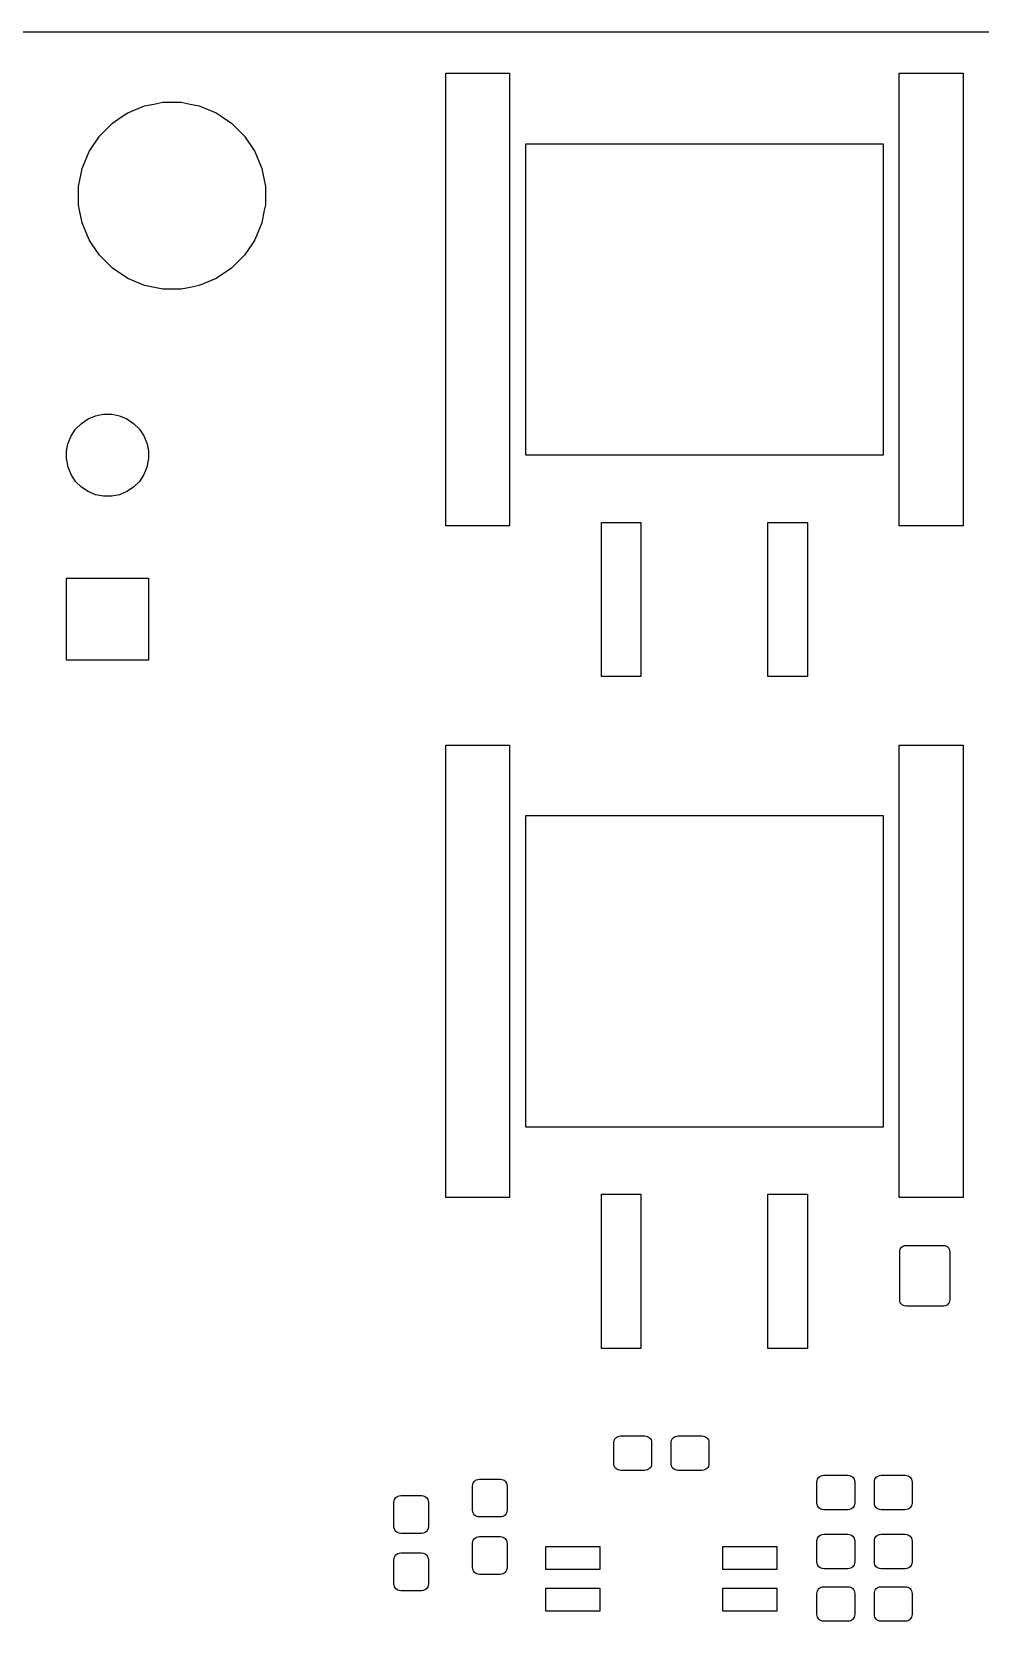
# Model space of a CAD drawing. Extents: x 45 to 245, y -142 to -37.
# Drawn here: x 141.19 to 170.13, y -85.56 to -37.08 of the extents above; entities that cross this region are included whole.
import ezdxf

# ---------------------------------------------------------------- set-up
doc = ezdxf.new("R2010")
doc.units = 0
doc.header["$MEASUREMENT"] = 0
doc.layers.add('BLACK', color=7, linetype='CONTINUOUS')

msp = doc.modelspace()

# ---------------------------------------------------------------- linework, layer by layer
at = {"layer": 'BLACK', "linetype": 'CONTINUOUS'}
for p, q in [((45.466, -37.084), (245.466, -37.084)), ((153.82, -52.15), (153.82, -38.348)), ((153.82, -38.348), (155.772, -38.348)), ((155.772, -38.348), (155.772, -52.15)), ((167.66, -52.15), (167.66, -38.348)), ((167.66, -38.348), (169.612, -38.348)), ((169.612, -38.348), (169.612, -52.15)), ((144.91, -39.2878), (145.185, -39.233)), ((145.185, -39.233), (145.747, -39.233)), ((145.747, -39.233), (146.022, -39.2878)), ((143.649, -39.8695), (143.901, -39.7009)), ((143.901, -39.7009), (144.116, -39.5575)), ((144.116, -39.5575), (144.634, -39.3426)), ((144.634, -39.3426), (144.91, -39.2878)), ((146.022, -39.2878), (146.298, -39.3426)), ((146.298, -39.3426), (146.816, -39.5575)), ((146.816, -39.5575), (147.031, -39.7009)), ((147.031, -39.7009), (147.283, -39.8695)), ((143.251, -40.2666), (143.649, -39.8695)), ((147.283, -39.8695), (147.681, -40.2666)), ((142.939, -40.7335), (143.251, -40.2666)), ((143.251, -40.2666), (143.251, -40.2666)), ((147.681, -40.2666), (147.681, -40.2666)), ((147.681, -40.2666), (147.993, -40.7335)), ((156.265, -50), (156.265, -40.498)), ((156.265, -40.498), (167.167, -40.498)), ((167.167, -40.498), (167.167, -50)), ((142.725, -41.2524), (142.939, -40.7335)), ((147.993, -40.7335), (148.207, -41.2524)), ((142.615, -41.8032), (142.694, -41.4074)), ((142.694, -41.4074), (142.725, -41.2524)), ((148.207, -41.2524), (148.238, -41.4074)), ((148.238, -41.4074), (148.317, -41.8032)), ((142.615, -42.3648), (142.615, -41.8032)), ((148.317, -41.8032), (148.317, -42.3648)), ((142.647, -42.5235), (142.615, -42.3648)), ((142.725, -42.9156), (142.647, -42.5235)), ((148.285, -42.5235), (148.207, -42.9156)), ((148.317, -42.3648), (148.285, -42.5235)), ((142.939, -43.4345), (142.725, -42.9156)), ((148.207, -42.9156), (147.993, -43.4345)), ((143.008, -43.5369), (142.939, -43.4345)), ((143.251, -43.9014), (143.008, -43.5369)), ((147.924, -43.5369), (147.681, -43.9014)), ((147.993, -43.4345), (147.924, -43.5369)), ((143.649, -44.2985), (143.251, -43.9014)), ((147.681, -43.9014), (147.283, -44.2985)), ((144.116, -44.6105), (143.649, -44.2985)), ((143.649, -44.2985), (143.649, -44.2985)), ((147.283, -44.2985), (146.816, -44.6105)), ((147.283, -44.2985), (147.283, -44.2985)), ((144.634, -44.8254), (144.116, -44.6105)), ((145.185, -44.935), (144.634, -44.8254)), ((145.747, -44.935), (145.185, -44.935)), ((146.022, -44.8802), (145.747, -44.935)), ((146.298, -44.8254), (146.022, -44.8802)), ((146.816, -44.6105), (146.298, -44.8254)), ((142.703, -49.0277), (142.907, -48.8914)), ((142.907, -48.8914), (143.135, -48.7971)), ((143.135, -48.7971), (143.316, -48.761)), ((143.316, -48.761), (143.377, -48.749)), ((143.377, -48.749), (143.623, -48.749)), ((143.623, -48.749), (143.684, -48.761)), ((143.684, -48.761), (143.865, -48.7971)), ((143.865, -48.7971), (144.093, -48.8914)), ((144.093, -48.8914), (144.297, -49.0277)), ((142.297, -49.6351), (142.391, -49.4074)), ((142.391, -49.4074), (142.528, -49.2025)), ((142.528, -49.2025), (142.703, -49.0283)), ((142.528, -49.2025), (142.528, -49.2025)), ((142.703, -49.0283), (142.703, -49.0277)), ((144.297, -49.0277), (144.297, -49.0283)), ((144.297, -49.0283), (144.472, -49.2025)), ((144.472, -49.2025), (144.472, -49.2025)), ((144.472, -49.2025), (144.609, -49.4074)), ((144.609, -49.4074), (144.703, -49.6351)), ((142.249, -49.8768), (142.294, -49.653)), ((142.249, -50.1232), (142.249, -49.8768)), ((142.294, -49.653), (142.297, -49.6351)), ((144.703, -49.6351), (144.706, -49.653)), ((144.706, -49.653), (144.751, -49.8768)), ((144.751, -49.8768), (144.751, -50.1232)), ((142.255, -50.155), (142.249, -50.1232)), ((142.297, -50.3649), (142.255, -50.155)), ((142.391, -50.5926), (142.297, -50.3649)), ((144.703, -50.3649), (144.609, -50.5926)), ((144.745, -50.155), (144.703, -50.3649)), ((144.751, -50.1232), (144.745, -50.155)), ((167.167, -50), (156.265, -50)), ((142.528, -50.7965), (142.391, -50.5926)), ((142.528, -50.7975), (142.528, -50.7965)), ((142.703, -50.9717), (142.528, -50.7975)), ((144.472, -50.7975), (144.297, -50.9717)), ((144.609, -50.5926), (144.472, -50.7965)), ((144.472, -50.7965), (144.472, -50.7975)), ((142.907, -51.1086), (142.703, -50.9717)), ((142.703, -50.9717), (142.703, -50.9717)), ((143.135, -51.2029), (142.907, -51.1086)), ((143.316, -51.239), (143.135, -51.2029)), ((143.377, -51.251), (143.316, -51.239)), ((143.623, -51.251), (143.377, -51.251)), ((143.684, -51.239), (143.623, -51.251)), ((143.865, -51.2029), (143.684, -51.239)), ((144.093, -51.1086), (143.865, -51.2029)), ((144.297, -50.9717), (144.093, -51.1086)), ((144.297, -50.9717), (144.297, -50.9717)), ((155.772, -52.15), (153.82, -52.15)), ((158.575, -56.75), (158.575, -52.048)), ((158.575, -52.048), (159.777, -52.048)), ((159.777, -52.048), (159.777, -56.75)), ((163.655, -56.75), (163.655, -52.048)), ((163.655, -52.048), (164.857, -52.048)), ((164.857, -52.048), (164.857, -56.75)), ((169.612, -52.15), (167.66, -52.15)), ((142.249, -56.251), (142.249, -53.749)), ((142.249, -53.749), (144.751, -53.749)), ((144.751, -53.749), (144.751, -56.251)), ((144.751, -56.251), (142.249, -56.251)), ((159.777, -56.75), (158.575, -56.75)), ((164.857, -56.75), (163.655, -56.75)), ((153.82, -72.642), (153.82, -58.84)), ((153.82, -58.84), (155.772, -58.84)), ((155.772, -58.84), (155.772, -72.642)), ((167.66, -72.642), (167.66, -58.84)), ((167.66, -58.84), (169.612, -58.84)), ((169.612, -58.84), (169.612, -72.642)), ((156.265, -70.492), (156.265, -60.99)), ((156.265, -60.99), (167.167, -60.99)), ((167.167, -60.99), (167.167, -70.492)), ((167.167, -70.492), (156.265, -70.492)), ((155.772, -72.642), (153.82, -72.642)), ((158.575, -77.242), (158.575, -72.54)), ((158.575, -72.54), (159.777, -72.54)), ((159.777, -72.54), (159.777, -77.242)), ((163.655, -77.242), (163.655, -72.54)), ((163.655, -72.54), (164.857, -72.54)), ((164.857, -72.54), (164.857, -77.242)), ((169.612, -72.642), (167.66, -72.642)), ((167.707, -74.1853), (167.73, -74.1571)), ((167.73, -74.1571), (167.758, -74.134)), ((167.758, -74.134), (167.791, -74.1168)), ((167.791, -74.1168), (167.825, -74.1062)), ((167.825, -74.1062), (167.868, -74.102)), ((167.868, -74.102), (169.009, -74.102)), ((169.009, -74.102), (169.052, -74.1062)), ((169.052, -74.1062), (169.086, -74.1168)), ((169.086, -74.1168), (169.119, -74.134)), ((169.119, -74.134), (169.147, -74.1571)), ((169.147, -74.1571), (169.17, -74.1853)), ((167.675, -74.2949), (167.679, -74.2524)), ((167.675, -75.7611), (167.675, -74.2949)), ((167.679, -74.2524), (167.69, -74.2175)), ((167.69, -74.2175), (167.707, -74.1853)), ((169.17, -74.1853), (169.187, -74.2175)), ((169.187, -74.2175), (169.198, -74.2524)), ((169.198, -74.2524), (169.202, -74.2949)), ((169.202, -74.2949), (169.202, -75.7611)), ((167.679, -75.8036), (167.675, -75.7611)), ((167.69, -75.8385), (167.679, -75.8036)), ((167.707, -75.8707), (167.69, -75.8385)), ((167.73, -75.8989), (167.707, -75.8707)), ((167.758, -75.922), (167.73, -75.8989)), ((167.791, -75.9392), (167.758, -75.922)), ((167.825, -75.9498), (167.791, -75.9392)), ((167.868, -75.954), (167.825, -75.9498)), ((169.009, -75.954), (167.868, -75.954)), ((169.052, -75.9498), (169.009, -75.954)), ((169.086, -75.9392), (169.052, -75.9498)), ((169.119, -75.922), (169.086, -75.9392)), ((169.147, -75.8989), (169.119, -75.922)), ((169.17, -75.8707), (169.147, -75.8989)), ((169.187, -75.8385), (169.17, -75.8707)), ((169.198, -75.8036), (169.187, -75.8385)), ((169.202, -75.7611), (169.198, -75.8036)), ((159.777, -77.242), (158.575, -77.242)), ((164.857, -77.242), (163.655, -77.242)), ((158.984, -80.0021), (159.009, -79.9718)), ((159.009, -79.9718), (159.039, -79.9469)), ((159.039, -79.9469), (159.074, -79.9284)), ((159.074, -79.9284), (159.111, -79.9171)), ((159.111, -79.9171), (159.156, -79.9126)), ((159.156, -79.9126), (159.895, -79.9126)), ((159.895, -79.9126), (159.94, -79.9171)), ((159.94, -79.9171), (159.978, -79.9284)), ((159.978, -79.9284), (160.012, -79.9469)), ((160.012, -79.9469), (160.043, -79.9718)), ((160.043, -79.9718), (160.067, -80.0021)), ((160.734, -80.0021), (160.759, -79.9718)), ((160.759, -79.9718), (160.789, -79.9469)), ((160.789, -79.9469), (160.824, -79.9284)), ((160.824, -79.9284), (160.861, -79.9171)), ((160.861, -79.9171), (160.906, -79.9126)), ((160.906, -79.9126), (161.645, -79.9126)), ((161.645, -79.9126), (161.69, -79.9171)), ((161.69, -79.9171), (161.728, -79.9284)), ((161.728, -79.9284), (161.762, -79.9469)), ((161.762, -79.9469), (161.793, -79.9718)), ((161.793, -79.9718), (161.817, -80.0021)), ((158.95, -80.1192), (158.954, -80.0741)), ((158.95, -80.758), (158.95, -80.1192)), ((158.954, -80.0741), (158.966, -80.0366)), ((158.966, -80.0366), (158.984, -80.0021)), ((160.067, -80.0021), (160.086, -80.0366)), ((160.086, -80.0366), (160.097, -80.0741)), ((160.097, -80.0741), (160.102, -80.1192)), ((160.102, -80.1192), (160.102, -80.758)), ((160.7, -80.1192), (160.704, -80.0741)), ((160.7, -80.758), (160.7, -80.1192)), ((160.704, -80.0741), (160.716, -80.0366)), ((160.716, -80.0366), (160.734, -80.0021)), ((161.817, -80.0021), (161.836, -80.0366)), ((161.836, -80.0366), (161.847, -80.0741)), ((161.847, -80.0741), (161.852, -80.1192)), ((161.852, -80.1192), (161.852, -80.758)), ((158.954, -80.8031), (158.95, -80.758)), ((158.966, -80.8406), (158.954, -80.8031)), ((158.984, -80.8752), (158.966, -80.8406)), ((159.009, -80.9055), (158.984, -80.8752)), ((159.039, -80.9303), (159.009, -80.9055)), ((159.074, -80.9488), (159.039, -80.9303)), ((159.111, -80.9602), (159.074, -80.9488)), ((159.156, -80.9646), (159.111, -80.9602)), ((159.94, -80.9602), (159.895, -80.9646)), ((159.978, -80.9488), (159.94, -80.9602)), ((160.012, -80.9303), (159.978, -80.9488)), ((160.043, -80.9055), (160.012, -80.9303)), ((160.067, -80.8752), (160.043, -80.9055)), ((160.086, -80.8406), (160.067, -80.8752)), ((160.097, -80.8031), (160.086, -80.8406)), ((160.102, -80.758), (160.097, -80.8031)), ((160.704, -80.8031), (160.7, -80.758)), ((160.716, -80.8406), (160.704, -80.8031)), ((160.734, -80.8752), (160.716, -80.8406)), ((160.759, -80.9055), (160.734, -80.8752)), ((160.789, -80.9303), (160.759, -80.9055)), ((160.824, -80.9488), (160.789, -80.9303)), ((160.861, -80.9602), (160.824, -80.9488)), ((160.906, -80.9646), (160.861, -80.9602)), ((161.69, -80.9602), (161.645, -80.9646)), ((161.728, -80.9488), (161.69, -80.9602)), ((161.762, -80.9303), (161.728, -80.9488)), ((161.793, -80.9055), (161.762, -80.9303)), ((161.817, -80.8752), (161.793, -80.9055)), ((161.836, -80.8406), (161.817, -80.8752)), ((161.847, -80.8031), (161.836, -80.8406)), ((161.852, -80.758), (161.847, -80.8031)), ((154.64, -81.4396), (154.644, -81.3945)), ((154.64, -82.1784), (154.64, -81.4396)), ((154.644, -81.3945), (154.656, -81.357)), ((154.656, -81.357), (154.674, -81.3224)), ((154.674, -81.3224), (154.699, -81.2922)), ((154.699, -81.2922), (154.729, -81.2673)), ((154.729, -81.2673), (154.764, -81.2488)), ((154.764, -81.2488), (154.802, -81.2374)), ((154.802, -81.2374), (154.847, -81.233)), ((154.847, -81.233), (155.485, -81.233)), ((155.485, -81.233), (155.53, -81.2374)), ((155.53, -81.2374), (155.568, -81.2488)), ((155.568, -81.2488), (155.603, -81.2673)), ((155.603, -81.2673), (155.633, -81.2922)), ((155.633, -81.2922), (155.658, -81.3224)), ((155.658, -81.3224), (155.676, -81.357)), ((155.676, -81.357), (155.688, -81.3945)), ((155.688, -81.3945), (155.692, -81.4396)), ((155.692, -81.4396), (155.692, -82.1784)), ((159.895, -80.9646), (159.156, -80.9646)), ((161.645, -80.9646), (160.906, -80.9646)), ((165.15, -81.3192), (165.154, -81.2741)), ((165.15, -81.958), (165.15, -81.3192)), ((165.154, -81.2741), (165.166, -81.2366)), ((165.166, -81.2366), (165.184, -81.2021)), ((165.184, -81.2021), (165.209, -81.1718)), ((165.209, -81.1718), (165.239, -81.1469)), ((165.239, -81.1469), (165.274, -81.1284)), ((165.274, -81.1284), (165.311, -81.1171)), ((165.311, -81.1171), (165.356, -81.1126)), ((165.356, -81.1126), (166.095, -81.1126)), ((166.095, -81.1126), (166.14, -81.1171)), ((166.14, -81.1171), (166.178, -81.1284)), ((166.178, -81.1284), (166.212, -81.1469)), ((166.212, -81.1469), (166.243, -81.1718)), ((166.243, -81.1718), (166.267, -81.2021)), ((166.267, -81.2021), (166.286, -81.2366)), ((166.286, -81.2366), (166.297, -81.2741)), ((166.297, -81.2741), (166.302, -81.3192)), ((166.302, -81.3192), (166.302, -81.958)), ((166.9, -81.3192), (166.904, -81.2741)), ((166.9, -81.958), (166.9, -81.3192)), ((166.904, -81.2741), (166.916, -81.2366)), ((166.916, -81.2366), (166.934, -81.2021)), ((166.934, -81.2021), (166.959, -81.1718)), ((166.959, -81.1718), (166.989, -81.1469)), ((166.989, -81.1469), (167.024, -81.1284)), ((167.024, -81.1284), (167.061, -81.1171)), ((167.061, -81.1171), (167.106, -81.1126)), ((167.106, -81.1126), (167.845, -81.1126)), ((167.845, -81.1126), (167.89, -81.1171)), ((167.89, -81.1171), (167.928, -81.1284)), ((167.928, -81.1284), (167.962, -81.1469)), ((167.962, -81.1469), (167.993, -81.1718)), ((167.993, -81.1718), (168.017, -81.2021)), ((168.017, -81.2021), (168.036, -81.2366)), ((168.036, -81.2366), (168.047, -81.2741)), ((168.047, -81.2741), (168.052, -81.3192)), ((168.052, -81.3192), (168.052, -81.958)), ((152.24, -81.9396), (152.244, -81.8945)), ((152.244, -81.8945), (152.256, -81.857)), ((152.256, -81.857), (152.274, -81.8224)), ((152.274, -81.8224), (152.299, -81.7922)), ((152.299, -81.7922), (152.329, -81.7673)), ((152.329, -81.7673), (152.364, -81.7488)), ((152.364, -81.7488), (152.402, -81.7374)), ((152.402, -81.7374), (152.447, -81.733)), ((152.447, -81.733), (153.085, -81.733)), ((153.085, -81.733), (153.13, -81.7374)), ((153.13, -81.7374), (153.168, -81.7488)), ((153.168, -81.7488), (153.203, -81.7673)), ((153.203, -81.7673), (153.233, -81.7922)), ((153.233, -81.7922), (153.258, -81.8224)), ((153.258, -81.8224), (153.276, -81.857)), ((153.276, -81.857), (153.288, -81.8945)), ((153.288, -81.8945), (153.292, -81.9396)), ((152.24, -82.6784), (152.24, -81.9396)), ((153.292, -81.9396), (153.292, -82.6784)), ((154.644, -82.2235), (154.64, -82.1784)), ((154.656, -82.261), (154.644, -82.2235)), ((154.674, -82.2956), (154.656, -82.261)), ((154.699, -82.3258), (154.674, -82.2956)), ((154.729, -82.3507), (154.699, -82.3258)), ((154.764, -82.3692), (154.729, -82.3507)), ((154.802, -82.3806), (154.764, -82.3692)), ((154.847, -82.385), (154.802, -82.3806)), ((155.485, -82.385), (154.847, -82.385)), ((155.53, -82.3806), (155.485, -82.385)), ((155.568, -82.3692), (155.53, -82.3806)), ((155.603, -82.3507), (155.568, -82.3692)), ((155.633, -82.3258), (155.603, -82.3507)), ((155.658, -82.2956), (155.633, -82.3258)), ((155.676, -82.261), (155.658, -82.2956)), ((155.688, -82.2235), (155.676, -82.261)), ((155.692, -82.1784), (155.688, -82.2235)), ((165.154, -82.0031), (165.15, -81.958)), ((165.166, -82.0406), (165.154, -82.0031)), ((165.184, -82.0752), (165.166, -82.0406)), ((165.209, -82.1055), (165.184, -82.0752)), ((165.239, -82.1303), (165.209, -82.1055)), ((165.274, -82.1488), (165.239, -82.1303)), ((165.311, -82.1602), (165.274, -82.1488)), ((165.356, -82.1646), (165.311, -82.1602)), ((166.095, -82.1646), (165.356, -82.1646)), ((166.14, -82.1602), (166.095, -82.1646)), ((166.178, -82.1488), (166.14, -82.1602)), ((166.212, -82.1303), (166.178, -82.1488)), ((166.243, -82.1055), (166.212, -82.1303)), ((166.267, -82.0752), (166.243, -82.1055)), ((166.286, -82.0406), (166.267, -82.0752)), ((166.297, -82.0031), (166.286, -82.0406)), ((166.302, -81.958), (166.297, -82.0031)), ((166.904, -82.0031), (166.9, -81.958)), ((166.916, -82.0406), (166.904, -82.0031)), ((166.934, -82.0752), (166.916, -82.0406)), ((166.959, -82.1055), (166.934, -82.0752)), ((166.989, -82.1303), (166.959, -82.1055)), ((167.024, -82.1488), (166.989, -82.1303)), ((167.061, -82.1602), (167.024, -82.1488)), ((167.106, -82.1646), (167.061, -82.1602)), ((167.845, -82.1646), (167.106, -82.1646)), ((167.89, -82.1602), (167.845, -82.1646)), ((167.928, -82.1488), (167.89, -82.1602)), ((167.962, -82.1303), (167.928, -82.1488)), ((167.993, -82.1055), (167.962, -82.1303)), ((168.017, -82.0752), (167.993, -82.1055)), ((168.036, -82.0406), (168.017, -82.0752)), ((168.047, -82.0031), (168.036, -82.0406)), ((168.052, -81.958), (168.047, -82.0031)), ((152.244, -82.7235), (152.24, -82.6784)), ((152.256, -82.761), (152.244, -82.7235)), ((152.274, -82.7956), (152.256, -82.761)), ((152.299, -82.8258), (152.274, -82.7956)), ((152.329, -82.8507), (152.299, -82.8258)), ((152.364, -82.8692), (152.329, -82.8507)), ((152.402, -82.8806), (152.364, -82.8692)), ((152.447, -82.885), (152.402, -82.8806)), ((153.085, -82.885), (152.447, -82.885)), ((153.13, -82.8806), (153.085, -82.885)), ((153.168, -82.8692), (153.13, -82.8806)), ((153.203, -82.8507), (153.168, -82.8692)), ((153.233, -82.8258), (153.203, -82.8507)), ((153.258, -82.7956), (153.233, -82.8258)), ((153.276, -82.761), (153.258, -82.7956)), ((153.288, -82.7235), (153.276, -82.761)), ((153.292, -82.6784), (153.288, -82.7235)), ((154.64, -83.1896), (154.644, -83.1445)), ((154.64, -83.9284), (154.64, -83.1896)), ((154.644, -83.1445), (154.656, -83.107)), ((154.656, -83.107), (154.674, -83.0724)), ((154.674, -83.0724), (154.699, -83.0422)), ((154.699, -83.0422), (154.729, -83.0173)), ((154.729, -83.0173), (154.764, -82.9988)), ((154.764, -82.9988), (154.802, -82.9874)), ((154.802, -82.9874), (154.847, -82.983)), ((154.847, -82.983), (155.485, -82.983)), ((155.485, -82.983), (155.53, -82.9874)), ((155.53, -82.9874), (155.568, -82.9988)), ((155.568, -82.9988), (155.603, -83.0173)), ((155.603, -83.0173), (155.633, -83.0422)), ((155.633, -83.0422), (155.658, -83.0724)), ((155.658, -83.0724), (155.676, -83.107)), ((155.676, -83.107), (155.688, -83.1445)), ((155.688, -83.1445), (155.692, -83.1896)), ((155.692, -83.1896), (155.692, -83.9284)), ((156.875, -83.9846), (156.875, -83.2826)), ((156.875, -83.2826), (158.527, -83.2826)), ((158.527, -83.2826), (158.527, -83.9846)), ((162.275, -83.9846), (162.275, -83.2826)), ((162.275, -83.2826), (163.927, -83.2826)), ((163.927, -83.2826), (163.927, -83.9846)), ((165.15, -83.1192), (165.154, -83.0741)), ((165.15, -83.758), (165.15, -83.1192)), ((165.154, -83.0741), (165.166, -83.0366)), ((165.166, -83.0366), (165.184, -83.0021)), ((165.184, -83.0021), (165.209, -82.9718)), ((165.209, -82.9718), (165.239, -82.9469)), ((165.239, -82.9469), (165.274, -82.9284)), ((165.274, -82.9284), (165.311, -82.9171)), ((165.311, -82.9171), (165.356, -82.9126)), ((165.356, -82.9126), (166.095, -82.9126)), ((166.095, -82.9126), (166.14, -82.9171)), ((166.14, -82.9171), (166.178, -82.9284)), ((166.178, -82.9284), (166.212, -82.9469)), ((166.212, -82.9469), (166.243, -82.9718)), ((166.243, -82.9718), (166.267, -83.0021)), ((166.267, -83.0021), (166.286, -83.0366)), ((166.286, -83.0366), (166.297, -83.0741)), ((166.297, -83.0741), (166.302, -83.1192)), ((166.302, -83.1192), (166.302, -83.758)), ((166.9, -83.1192), (166.904, -83.0741)), ((166.9, -83.758), (166.9, -83.1192)), ((166.904, -83.0741), (166.916, -83.0366)), ((166.916, -83.0366), (166.934, -83.0021)), ((166.934, -83.0021), (166.959, -82.9718)), ((166.959, -82.9718), (166.989, -82.9469)), ((166.989, -82.9469), (167.024, -82.9284)), ((167.024, -82.9284), (167.061, -82.9171)), ((167.061, -82.9171), (167.106, -82.9126)), ((167.106, -82.9126), (167.845, -82.9126)), ((167.845, -82.9126), (167.89, -82.9171)), ((167.89, -82.9171), (167.928, -82.9284)), ((167.928, -82.9284), (167.962, -82.9469)), ((167.962, -82.9469), (167.993, -82.9718)), ((167.993, -82.9718), (168.017, -83.0021)), ((168.017, -83.0021), (168.036, -83.0366)), ((168.036, -83.0366), (168.047, -83.0741)), ((168.047, -83.0741), (168.052, -83.1192)), ((168.052, -83.1192), (168.052, -83.758)), ((152.24, -83.6896), (152.244, -83.6445)), ((152.24, -84.4284), (152.24, -83.6896)), ((152.244, -83.6445), (152.256, -83.607)), ((152.256, -83.607), (152.274, -83.5724)), ((152.274, -83.5724), (152.299, -83.5422)), ((152.299, -83.5422), (152.329, -83.5173)), ((152.329, -83.5173), (152.364, -83.4988)), ((152.364, -83.4988), (152.402, -83.4874)), ((152.402, -83.4874), (152.447, -83.483)), ((152.447, -83.483), (153.085, -83.483)), ((153.085, -83.483), (153.13, -83.4874)), ((153.13, -83.4874), (153.168, -83.4988)), ((153.168, -83.4988), (153.203, -83.5173)), ((153.203, -83.5173), (153.233, -83.5422)), ((153.233, -83.5422), (153.258, -83.5724)), ((153.258, -83.5724), (153.276, -83.607)), ((153.276, -83.607), (153.288, -83.6445)), ((153.288, -83.6445), (153.292, -83.6896)), ((153.292, -83.6896), (153.292, -84.4284)), ((165.154, -83.8031), (165.15, -83.758)), ((165.166, -83.8406), (165.154, -83.8031)), ((165.184, -83.8752), (165.166, -83.8406)), ((166.286, -83.8406), (166.267, -83.8752)), ((166.297, -83.8031), (166.286, -83.8406)), ((166.302, -83.758), (166.297, -83.8031)), ((166.904, -83.8031), (166.9, -83.758)), ((166.916, -83.8406), (166.904, -83.8031)), ((166.934, -83.8752), (166.916, -83.8406)), ((168.036, -83.8406), (168.017, -83.8752)), ((168.047, -83.8031), (168.036, -83.8406)), ((168.052, -83.758), (168.047, -83.8031)), ((154.644, -83.9735), (154.64, -83.9284)), ((154.656, -84.011), (154.644, -83.9735)), ((154.674, -84.0456), (154.656, -84.011)), ((154.699, -84.0758), (154.674, -84.0456)), ((154.729, -84.1007), (154.699, -84.0758)), ((154.764, -84.1192), (154.729, -84.1007)), ((154.802, -84.1306), (154.764, -84.1192)), ((154.847, -84.135), (154.802, -84.1306)), ((155.485, -84.135), (154.847, -84.135)), ((155.53, -84.1306), (155.485, -84.135)), ((155.568, -84.1192), (155.53, -84.1306)), ((155.603, -84.1007), (155.568, -84.1192)), ((155.633, -84.0758), (155.603, -84.1007)), ((155.658, -84.0456), (155.633, -84.0758)), ((155.676, -84.011), (155.658, -84.0456)), ((155.688, -83.9735), (155.676, -84.011)), ((155.692, -83.9284), (155.688, -83.9735)), ((158.527, -83.9846), (156.875, -83.9846)), ((163.927, -83.9846), (162.275, -83.9846)), ((165.209, -83.9055), (165.184, -83.8752)), ((165.239, -83.9303), (165.209, -83.9055)), ((165.274, -83.9488), (165.239, -83.9303)), ((165.311, -83.9602), (165.274, -83.9488)), ((165.356, -83.9646), (165.311, -83.9602)), ((166.095, -83.9646), (165.356, -83.9646)), ((166.14, -83.9602), (166.095, -83.9646)), ((166.178, -83.9488), (166.14, -83.9602)), ((166.212, -83.9303), (166.178, -83.9488)), ((166.243, -83.9055), (166.212, -83.9303)), ((166.267, -83.8752), (166.243, -83.9055)), ((166.959, -83.9055), (166.934, -83.8752)), ((166.989, -83.9303), (166.959, -83.9055)), ((167.024, -83.9488), (166.989, -83.9303)), ((167.061, -83.9602), (167.024, -83.9488)), ((167.106, -83.9646), (167.061, -83.9602)), ((167.845, -83.9646), (167.106, -83.9646)), ((167.89, -83.9602), (167.845, -83.9646)), ((167.928, -83.9488), (167.89, -83.9602)), ((167.962, -83.9303), (167.928, -83.9488)), ((167.993, -83.9055), (167.962, -83.9303)), ((168.017, -83.8752), (167.993, -83.9055)), ((152.244, -84.4735), (152.24, -84.4284)), ((152.256, -84.511), (152.244, -84.4735)), ((152.274, -84.5456), (152.256, -84.511)), ((152.299, -84.5758), (152.274, -84.5456)), ((152.329, -84.6007), (152.299, -84.5758)), ((152.364, -84.6192), (152.329, -84.6007)), ((152.402, -84.6306), (152.364, -84.6192)), ((152.447, -84.635), (152.402, -84.6306)), ((153.085, -84.635), (152.447, -84.635)), ((153.13, -84.6306), (153.085, -84.635)), ((153.168, -84.6192), (153.13, -84.6306)), ((153.203, -84.6007), (153.168, -84.6192)), ((153.233, -84.5758), (153.203, -84.6007)), ((153.258, -84.5456), (153.233, -84.5758)), ((153.276, -84.511), (153.258, -84.5456)), ((153.288, -84.4735), (153.276, -84.511)), ((153.292, -84.4284), (153.288, -84.4735)), ((156.875, -85.2546), (156.875, -84.5526)), ((156.875, -84.5526), (158.527, -84.5526)), ((158.527, -84.5526), (158.527, -85.2546)), ((162.275, -85.2546), (162.275, -84.5526)), ((162.275, -84.5526), (163.927, -84.5526)), ((163.927, -84.5526), (163.927, -85.2546)), ((165.15, -84.7192), (165.154, -84.6741)), ((165.15, -85.358), (165.15, -84.7192)), ((165.154, -84.6741), (165.166, -84.6366)), ((165.166, -84.6366), (165.184, -84.6021)), ((165.184, -84.6021), (165.209, -84.5718)), ((165.209, -84.5718), (165.239, -84.5469)), ((165.239, -84.5469), (165.274, -84.5284)), ((165.274, -84.5284), (165.311, -84.5171)), ((165.311, -84.5171), (165.356, -84.5126)), ((165.356, -84.5126), (166.095, -84.5126)), ((166.095, -84.5126), (166.14, -84.5171)), ((166.14, -84.5171), (166.178, -84.5284)), ((166.178, -84.5284), (166.212, -84.5469)), ((166.212, -84.5469), (166.243, -84.5718)), ((166.243, -84.5718), (166.267, -84.6021)), ((166.267, -84.6021), (166.286, -84.6366)), ((166.286, -84.6366), (166.297, -84.6741)), ((166.297, -84.6741), (166.302, -84.7192)), ((166.302, -84.7192), (166.302, -85.358)), ((166.9, -84.7192), (166.904, -84.6741)), ((166.9, -85.358), (166.9, -84.7192)), ((166.904, -84.6741), (166.916, -84.6366)), ((166.916, -84.6366), (166.934, -84.6021)), ((166.934, -84.6021), (166.959, -84.5718)), ((166.959, -84.5718), (166.989, -84.5469)), ((166.989, -84.5469), (167.024, -84.5284)), ((167.024, -84.5284), (167.061, -84.5171)), ((167.061, -84.5171), (167.106, -84.5126)), ((167.106, -84.5126), (167.845, -84.5126)), ((167.845, -84.5126), (167.89, -84.5171)), ((167.89, -84.5171), (167.928, -84.5284)), ((167.928, -84.5284), (167.962, -84.5469)), ((167.962, -84.5469), (167.993, -84.5718)), ((167.993, -84.5718), (168.017, -84.6021)), ((168.017, -84.6021), (168.036, -84.6366)), ((168.036, -84.6366), (168.047, -84.6741)), ((168.047, -84.6741), (168.052, -84.7192)), ((168.052, -84.7192), (168.052, -85.358)), ((158.527, -85.2546), (156.875, -85.2546)), ((163.927, -85.2546), (162.275, -85.2546)), ((165.154, -85.4031), (165.15, -85.358)), ((165.166, -85.4406), (165.154, -85.4031)), ((165.184, -85.4752), (165.166, -85.4406)), ((165.209, -85.5055), (165.184, -85.4752)), ((165.239, -85.5303), (165.209, -85.5055)), ((165.274, -85.5488), (165.239, -85.5303)), ((165.311, -85.5602), (165.274, -85.5488)), ((165.356, -85.5646), (165.311, -85.5602)), ((166.095, -85.5646), (165.356, -85.5646)), ((166.14, -85.5602), (166.095, -85.5646)), ((166.178, -85.5488), (166.14, -85.5602)), ((166.212, -85.5303), (166.178, -85.5488)), ((166.243, -85.5055), (166.212, -85.5303)), ((166.267, -85.4752), (166.243, -85.5055)), ((166.286, -85.4406), (166.267, -85.4752)), ((166.297, -85.4031), (166.286, -85.4406)), ((166.302, -85.358), (166.297, -85.4031)), ((166.904, -85.4031), (166.9, -85.358)), ((166.916, -85.4406), (166.904, -85.4031)), ((166.934, -85.4752), (166.916, -85.4406)), ((166.959, -85.5055), (166.934, -85.4752)), ((166.989, -85.5303), (166.959, -85.5055)), ((167.024, -85.5488), (166.989, -85.5303)), ((167.061, -85.5602), (167.024, -85.5488)), ((167.106, -85.5646), (167.061, -85.5602)), ((167.845, -85.5646), (167.106, -85.5646)), ((167.89, -85.5602), (167.845, -85.5646)), ((167.928, -85.5488), (167.89, -85.5602)), ((167.962, -85.5303), (167.928, -85.5488)), ((167.993, -85.5055), (167.962, -85.5303)), ((168.017, -85.4752), (167.993, -85.5055)), ((168.036, -85.4406), (168.017, -85.4752)), ((168.047, -85.4031), (168.036, -85.4406)), ((168.052, -85.358), (168.047, -85.4031))]:
    msp.add_line(p, q, dxfattribs=at)

doc.saveas('drawing.dxf')
